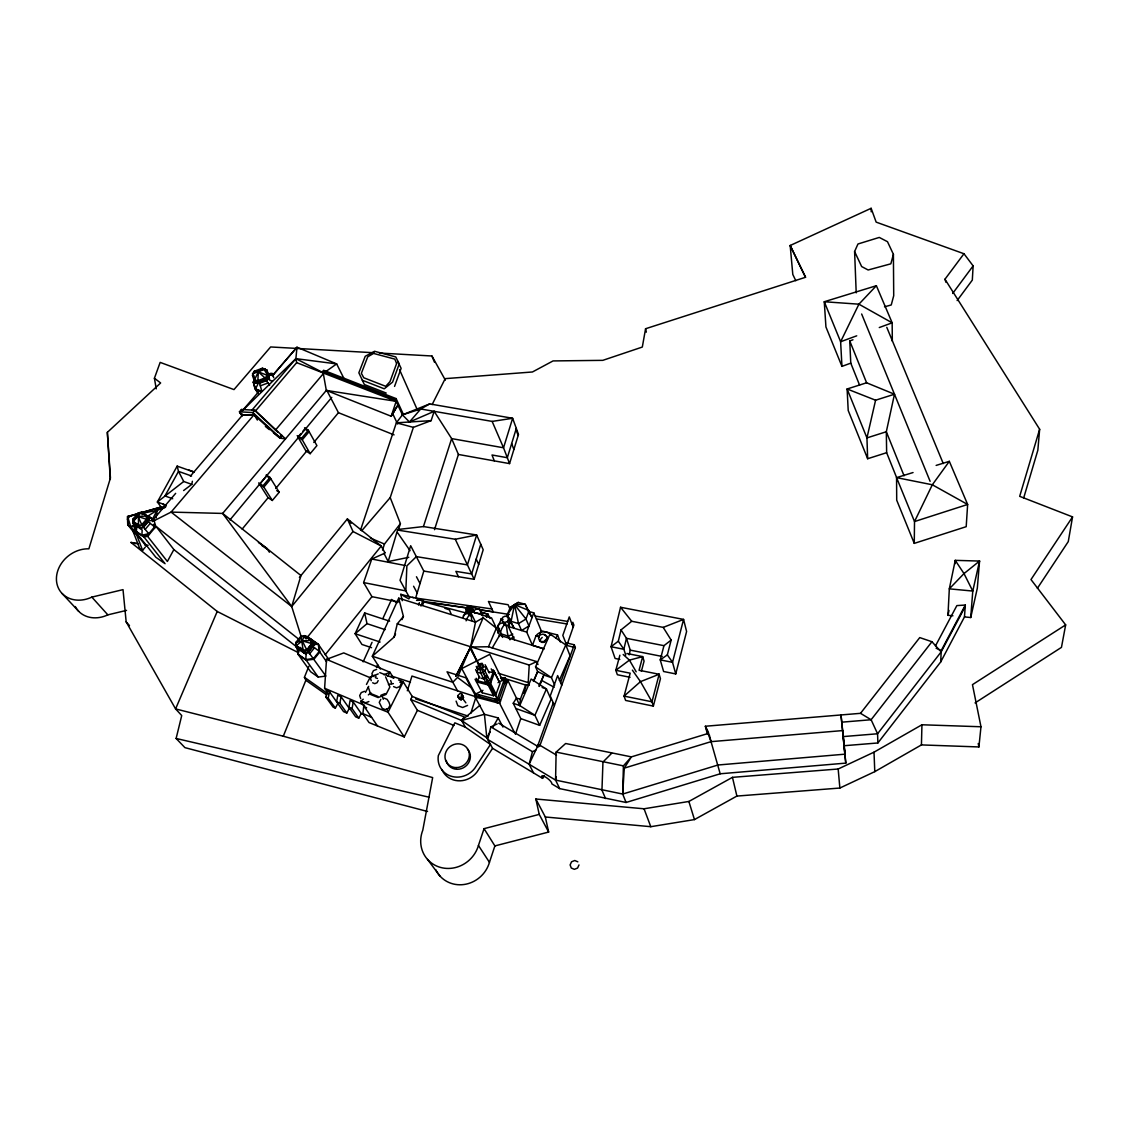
<?xml version="1.0" encoding="UTF-8"?>
<svg xmlns="http://www.w3.org/2000/svg" width="1129" height="1129" viewBox="0 0 1129 1129"><rect width="100%" height="100%" fill="white"/><g stroke="black" fill="none" stroke-linecap="round" stroke-linejoin="round"><path stroke-width="1.5" d="M408.783 557.303L388.164 561.565L397.549 530.08L398.551 529.416L423.446 526.566L476.65 534.977L483.198 549.752L474.152 579.29L423.798 571.076L410.674 545.716L400.033 580.306L409.686 597.933M936.139 465.416L949.32 461.338L967.638 504.465L966.198 526.678L914.264 543.374L914.518 521.556L896.567 477.623L913.051 472.543M957.138 300.582L972.323 280.091L973.127 265.894L963.968 253.743L944.959 279.23L1039.64 429.26L1037.847 450.203L1023.622 498.185M497.169 723.943L490.861 726.893L487.714 739.439L555.567 780.097L622.7 794.054L717.973 765.01L845.113 754.158L841.006 714.953L845.804 763.119L720.189 773.788L626.059 802.479L559.702 788.621L555.567 780.097L556.131 752.097L565.643 743.503L631.379 756.882L708.885 733.229M622.7 794.054L623.406 765.871L631.379 756.882L624.266 768.129L622.7 794.054L626.059 802.479M921.433 744.914L921.941 724.776L980.974 726.766L978.914 746.946L921.433 744.914L874.777 771.643L839.863 788.042L736.898 796.072L694.462 819.583L650.784 826.696L545.321 816.987L535.852 799.007L644.052 808.787L688.873 801.463L732.453 777.345L838.17 769.004L874.015 752.168L921.941 724.776M845.804 763.119L843.956 745.733L877.882 742.967L940.711 661.933L941.233 650.572L965.309 605.045L956.856 605.596L935.447 645.957M952.918 615.785L947.965 615.305L949.32 588.844L955.247 560.351L979.549 561.057L977.319 588.223L970.728 617.521L964.476 616.914L940.711 661.933M142.268 525.112L139.163 526.424L133.095 521.838L133.039 519.015L138.288 512.891L141.337 512.213L149.169 517.407L149.24 520.624L143.256 527.61L139.784 528.386L142.946 527.201L148.915 520.215L148.845 516.997L142.649 512.721L140.335 513.229M955.049 563.738L955.247 560.351L963.997 573.588L972.775 591.06L970.728 617.521M138.288 512.891L138.542 525.62L139.163 526.424L139.742 525.662M529.374 685.12L528.217 682.622L529.233 665.052L536.684 661.594L537.983 664.572M327.579 692.402L324.616 688.267L326.507 659.35L343.738 652.915L389.971 672.249L393.485 677.88M964.476 616.914L965.309 605.045M304.901 651.306L306.142 654.411L305.733 659.548L318.237 677.075L325.858 676.073L307.695 650.939L308.175 652.59L304.28 653.098L296.207 647.284L295.657 643.671L301.782 636.841M304.28 653.098L304.393 651.715M305.55 637.702C303.659 632.72 316.092 641.582 314.031 645.336L308.175 652.59L304.011 652.731M135.085 533.918L127.746 524.731L127.591 516.588L161.108 507.048L166.005 506.625M502.25 678.868L504.719 677.598L505.736 679.686L507.74 680.194L516.447 698.159L513.243 703.254L519.735 705.569L531.166 679.037L546.436 688.986L551.008 699.331L539.662 725.354L534.92 715.292L519.735 705.569L520.398 699.176L525.846 684.527M398.551 679.968L403.236 681.817L412.212 696.424L410.702 699.472L417.405 710.324L404.253 736.927L369.056 722.56L362.861 713.599L363.75 706.528L366.657 707.77M156.098 517.929L157.185 510.223L161.108 507.048L157.354 502.024L177.168 466.122L194.273 472.176M361.224 713.5L358.754 718.143L355.621 716.802L348.932 707.276L350.046 700.587L353.222 701.942L361.224 713.5L364.159 714.756M358.754 718.143L352.093 708.631L353.222 701.942M555.567 780.097L556.131 776.78M1039.64 429.26L1019.685 496.337L1072.55 516.899L1068.274 541.595L1037.368 588.322M805.541 277.282L790.187 245.501L805.541 277.282L645.576 328.737L642.316 347.055L602.787 360.349L553.055 360.927L532.451 371.977L445.207 378.638L432.111 404.605M183.618 490.536L191.803 484.369L192.367 481.264M339.871 703.24L341.071 696.706L337.783 695.295L336.583 701.843L339.871 703.24L346.815 713.02L349.284 708.391L341.071 696.706M1072.55 516.899L1030.989 579.558L1065.663 624.887L1061.458 647.383L975.047 702.915M536.684 661.594L488.476 646.748L470.595 647.016L455.904 676.13L470.595 647.016L475.492 622.178L470.045 611.029L491.538 617.902L499.667 635.246L544.178 648.921L532.479 645.351M947.965 615.305L948.981 610.394M142.706 514.372L142.649 512.721M337.853 703.494L335.369 708.109L333.111 707.135L325.9 697.157L327.241 690.863L329.541 691.851L343.569 711.623L346.815 713.02M335.369 708.109L328.186 698.131L329.541 691.851M886.646 452.701L867.651 458.727L848.204 410.49L847.117 388.983L866.606 382.787L894.478 394.219L886.321 431.744L886.646 452.701L896.934 478.371M467.632 612.299L469.932 607.077L469.382 605.948L467.138 606.965L466.178 609.138L467.632 612.299L469.862 613.019L472.105 612.003L473.065 609.843L471.612 606.668L469.382 605.948M894.478 394.219L875.582 400.216L866.945 437.897L867.651 458.727M629.149 654.862L630.264 650.135L626.454 638.308L621.035 629.883L631.718 621.275L663.217 627.385L683.567 619.412L686.601 631.492L675.735 673.928L663.612 671.501L660.253 659.886L663.951 645.675L671.162 640.072L663.217 627.385M619.821 659.392L615.093 658.447L611.057 646.734L618.325 641.201L621.035 629.883M380.402 669.017L372.33 656.259L394.12 637.066L397.281 623.815L403.42 616.462L398.706 598.172L475.492 622.178L483.184 617.718L496.379 628.218L488.476 646.748M675.735 673.928L672.531 662.328L683.567 619.412L620.555 607.261L611.057 646.734L623.857 649.274L625.748 655.032M427.538 811.483L184.93 747.638L176.124 738.465L181.727 715.546L175.588 708.913L126.166 621.867L123.019 589.634L91.844 597.114A28.564 23.864 -37.2 0 1 56.464 580.334A28.564 23.864 -37.2 0 1 88.881 548.821L110.444 477.962L107.354 432.351L160.628 382.971L154.419 378.243L160.163 362.395L233.985 389.59L270.635 346.956L374.066 352.756M136.863 526.354L136.327 531.674M619.877 655.215L615.813 670.301L630.18 673.194L624.083 696.113L625.593 700.432L653.352 706.105L660.451 678.698L659.138 674.267L639.07 670.259L642.669 656.626L626.934 653.493M667.338 654.891L672.531 662.328L660.253 659.886L667.338 654.891L671.162 640.072M641.385 671.303L644.066 661.114L642.669 656.626L629.432 660.126L615.813 670.301L617.365 674.733L630.053 677.287M533.537 772.913L529.12 764.248L532.479 751.702L535.88 749.966M893.406 254.321L890.852 263.819L868.145 269.986L861.653 266.557L854.597 251.541L857.969 243.991L879.279 237.429L887.493 241.705L893.406 254.321L893.716 295.713L891.247 304.971L884.501 306.806M487.855 676.821L484.948 671.106L482.027 668.241L483.353 665.658L478.696 663.923L477.341 668.721L479.867 669.412L482.45 668.086L483.353 665.658L482.139 663.316L478.696 663.923L480.827 673.223L483.762 678.938L486.486 677.527M523.8 693.277L526.156 685.19L528.894 684.315M301.499 637.659L291.705 606.513L300.963 575.536L222.653 513.427L171.1 512.1L152.443 521.57M415.895 597.17L423.798 571.076M480.756 544.249L471.654 573.927L455.89 571.373L458.487 576.736M516.306 428.427L507.316 457.711L492.004 454.987L494.333 460.886M403.293 414.188L396.096 398.593L323.6 370.27L322.922 371.399L395.432 399.751L402.418 414.851L409.46 422.006L434.171 411.337L451.642 438.602L458.416 454.465L509.56 463.61L518.493 434.439L512.637 418.28L429.669 403.914L402.418 414.851L396.35 422.825L360.532 530.136M407.329 690.779L411.958 676.059L476.029 696.819L470.793 713.33M434.496 529.684L458.416 454.465M423.446 526.566L451.642 438.602L503.534 447.776L509.56 463.61M382.533 550.035L384.467 544.051L400.414 523.644L390.211 497.593L413.383 427.355L431.137 420.637L434.171 411.337M398.551 529.416L400.414 523.644M435.738 869.697A29.566 27.731 -43.1 0 0 463.977 884.515A29.566 27.731 -43.1 0 0 489.45 862.344L494.883 845.917L484.045 828.658L539.239 814.404L548.652 832.059L494.883 845.917M344.401 379.415L336.654 363.905L296.998 347.224L295.883 358.655L296.673 362.649L396.166 401.331L391.198 416.262L326.323 390.408L322.922 371.399M137.823 543.585L130.964 542.442L217.22 611.466L175.588 708.913L283.294 736.221L432.661 777.585L422.782 830.224A30.342 28.338 -42 0 0 440.564 867.439A30.342 28.338 -42 0 0 478.442 845.466L484.045 828.658M515.417 734.302L520.779 718.594L513.243 703.254M299.481 649.754L297.971 654.128L310.616 671.727L318.237 677.075M398.565 601.969L371.935 596.662L363.623 582.578L371.751 559.024L384.072 553.506L384.707 552.363M514.626 732.763L499.681 703.395L507.74 680.194M572.093 624.351L572.812 622.262L573.885 625.099L566.814 645.478L575.367 647.58L539.69 746.184M544.404 775.623L542.583 778.347L492.583 748.315L486.825 737.83L484.426 714.304L475.14 696.974L475.845 694.956L461.775 668.58L489.774 654.354L502.546 680.364M504.719 677.598L505.99 680.251L503.619 681.479L497.79 697.793L500.486 701.081L497.324 702.774L495.264 699.119L478.597 694.631L476.085 695.45L477.186 697.496L479.684 696.678L496.308 701.165M498.835 699.839L505.369 681.521M480.785 690.186L482.196 692.769L493.627 695.746L496.068 694.236L500.048 683.257L493.825 670.979L498.905 681.224M537.362 746.777L553.266 702.845M560.605 682.622L574.294 644.8L565.714 642.711L566.814 645.478L562.821 635.387L569.256 616.9L573.165 627.174M394.543 386.414L401.12 368.35L397.733 361.294M420.948 606.033L423.065 600.205L416.686 598.525M488.42 671.797L493.091 672.545L490.367 680.025L485.202 682.763L477.496 680.759L479.515 676.497M475.069 679.291L476.494 681.888L488.081 684.894L490.55 683.37L494.587 672.249L493.048 669.695M551.178 635.415A9.187 8.439 -23.8 0 0 535.993 635.81L532.479 645.322L526.721 632.099L533.777 612.835L529.614 611.706M418.506 605.031L419.395 602.703M326.761 694.984L305.86 680.265L304.421 677.287L308.88 666.223M283.294 736.221L305.86 680.265M539.549 685.204L540.862 681.958M533.636 681.38L537.644 671.586L535.541 666.844L550.049 634.018L565.784 644.955L570.074 655.78L559.321 680.434M304.068 650.233L303.701 651.137L296.856 646.367L295.84 642.457L300.991 636.107L304.407 635.655L311.265 640.411L312.267 644.32L307.13 650.685L303.701 651.137L296.32 645.633L302.276 640.849L304.407 635.655L311.773 641.145L310.743 641.978M514.429 639.776L508.389 626.496L510.364 621.754L507.246 614.783L510.35 607.346L518.296 602.406L525.239 604.283L532.041 617.563L528.993 612.581M498.199 631.45L499.512 628.331M458.049 676.186L483.17 617.732M422.627 604.975L423.954 601.884L423.065 600.205L416.545 600.388M501.812 619.511L504.24 624.887L506.625 625.664L509.01 624.577L510.012 622.262L507.584 616.886L505.199 616.124L502.814 617.21L501.812 619.511L502.786 621.698L505.171 622.474L507.57 621.387L508.572 619.073M500.966 619.779L497.847 626.948L501.615 635.246M539.281 686.46L543.995 674.676L537.644 671.586L533.396 681.267M539.055 685.966L543.995 674.676M565.784 644.955L551.46 677.668L554.664 685.148M471.739 620.541A10.02 1.75 86.4 0 1 471.456 618L471.343 616.039L469.114 615.319L467.081 611.17L469.311 611.904L471.555 610.874L472.515 608.714L474.533 612.864L476.452 613.033A10.006 3.853 0.5 0 1 482.958 616.011L480.15 609.674L473.234 607.43A10.02 1.75 86.4 0 0 471.569 608.729M463.892 615.968L466.263 610.591A9.992 1.482 45.2 0 1 468.069 610.309M466.178 609.138L466.729 610.253L467.688 608.094L469.932 607.077L472.162 607.797L471.612 606.668M376.451 667.451L377.693 664.727M394.12 637.066L395.545 633.905M401.995 619.638L403.42 616.462M486.585 617.436L488.01 614.261L480.262 611.819M398.706 598.172L372.33 656.259L452.814 682.255L457.527 677.428L471.089 687.561M363.143 661.848L372.048 642.316M382.886 618.494L391.565 599.457L396.971 602.858M389.618 621.162L364.667 612.948L355.113 633.722L361.943 644.461L371.568 647.679M463.469 697.581L461.041 699.909L458.289 697.256L457.682 695.69L460.11 693.361L461.733 693.968L463.469 697.581L461.733 693.968M578.994 864.941L577.568 868.06L574.365 869.33L571.274 868.018L570.117 864.899L571.556 861.794L574.746 860.51L577.836 861.822M458.289 697.256L461.592 697.143L462.34 695.52M497.706 632.988L499.187 629.827M529.12 764.248L538.491 744.434L556.498 755.132M265.117 371.441L265.273 369.127L262.436 368.223L254.364 371.187L252.571 373.784L254.956 380.84L257.793 381.743L265.894 378.779L267.658 376.169L265.795 370.044M555.976 638.097L557.528 634.95L541.285 630.801L533.777 612.835M539.718 633.919L541.285 630.801L539.803 633.637M259.36 382.463L261.829 391.17L255.394 389.096L257.525 384.933M380.812 699.359L379.245 702.393L382.209 708.363L385.215 709.591L388.447 708.32L389.999 705.286L388.969 702.266L387.049 699.317L384.043 698.089M378.173 680.604L377.058 682.749L374.772 683.652L372.641 682.791M366.473 684.442L370.312 677.019L378.243 673.9M152.33 519.509L157.185 510.223L164.735 507.796M387.797 676.342L389.971 672.249L383.931 674.733M877.882 742.967L877.572 733.765L941.163 651.87L965.196 606.583M365.471 692.359L368.675 686.361M147.603 536.346L156.042 526.439L173.88 549.583L167.374 561.466L147.603 536.346L143.891 536.938L134.478 530.376L134.464 527.215L136.553 524.787M498.863 636.657L499.667 635.246L492.216 647.975M547.509 639.085L544.277 642.345L541.892 642.387L539.916 641.244L538.604 638.435L538.914 636.192A4.601 4.22 -23.7 0 1 547.17 638.266L543.924 641.526L541.539 641.568L539.577 640.425L542.202 637.405M490.325 731.705L486.825 737.83L461.563 720.457L410.702 699.472M492.95 727.118L498.199 717.931L484.426 714.304L461.563 720.457L465.402 727.203L490.466 744.463L474.73 768.313A20.999 19.461 -35.2 0 1 450.485 776.018A20.999 19.461 -35.2 0 1 438.32 755.626L454.846 722.842L465.402 727.203M395.432 399.751L396.096 398.593M395.263 409.291L391.198 416.262L397.916 405.113L392.61 413.482L397.591 424.038M492.583 748.315L476.932 772.053A20.901 19.376 -35.3 0 1 457.937 780.774A20.901 19.376 -35.3 0 1 441.891 769.526M254.589 382.279L257.835 383.31L267.051 379.937L269.337 377.425L267.319 380.388L258.089 383.775L254.858 382.731L252.487 375.28L254.505 372.316M254.9 379.767L253.291 382.124L255.394 389.096M949.32 461.338L932.328 484.778L914.518 521.556L967.638 504.465L932.328 484.778L896.567 477.623L896.708 500.175L914.264 543.374M952.664 293.455L973.127 265.894M254.914 380.007L253.291 382.124L255.902 389.971L260.728 391.523M941.163 651.87L931.933 641.724L871.122 719.737L841.839 722.165M707.347 733.878L705.385 726.243L860.51 713.33L919.74 637.589L931.933 641.724M325.208 654.735L371.935 596.662M307.921 652.209L313.777 644.969L313.213 641.357M309.487 653.959L314.497 647.764L319.324 651.306L326.648 661.919M306.044 638.887L381.235 546.041L347.379 518.917L299.397 577.441M309.021 647.227L312.267 644.32L311.265 640.411L302.276 640.849L295.84 642.457L296.362 643.191M242.072 416.093L239.447 411.803L241.437 409.474L254.886 410.208L285.51 438.842L280.133 438.193L253.926 414.879L171.1 512.1L291.705 606.513L352.996 531.505L347.379 518.917M242.156 529.092L267.912 497.96M275.744 488.49L307.088 450.584M313.806 442.469L338.446 412.692L326.507 389.787M229.921 519.961L331.785 397.337M302.868 431.222L304.816 428.893L309.12 431.645L302.262 439.816L297.971 437.036L305.903 450.937L310.165 453.689L316.91 445.616L308.33 430.234L304.576 427.82L305.366 429.232M272.329 500.472L263.001 485.766L258.71 482.916L268.081 497.649L272.329 500.472L279.202 492.258L269.986 477.44L266.232 474.956L267.079 476.325M486.147 616.505L488.01 614.261L481.462 612.426M298.945 435.879L300.907 433.55M310.165 453.689L301.471 438.419L308.33 430.234M263.001 485.766L269.986 477.44M282.194 435.949L280.133 438.193L279.498 437.135L281.502 434.764M277.72 432.04L275.476 430.078L324.587 372.189M251.767 410.349L295.883 358.655L336.654 363.905L323.755 373.007L295.883 358.655L242.255 410.829L241.437 409.474M275.476 430.078L255.408 411.069L296.673 362.649M142.607 550.317L136.101 533.509L133.067 531.392L139.615 548.228L142.607 550.317L145.274 547.184M143.947 525.31L148.915 520.215M136.214 525.267L135.593 524.491L135.72 530.898L142.508 535.979L149.423 534.454L145.147 529.388L150.256 523.404L155.365 527.483L155.28 524.293M153.205 519.65L175.658 493.359M190.392 476.128L242.777 414.78L253.926 414.879L242.777 414.78L240.265 413.143L242.777 414.78M127.351 519.255L130.188 515.967M134.859 523.531L133.264 523.673L133.194 520.441L137.188 515.798M242.255 410.829L259.289 391.029L254.801 388.164L253.432 381.771M273.006 375.096L296.998 347.224L272.357 375.774M361.703 530.771L390.211 497.593M409.46 422.006L420.736 408.994L429.669 403.914M146.544 517.717L147.419 516.786L146.784 515.981L138.077 516.517L133.039 519.015L133.73 522.642L135.24 522.544M892.319 341.184L892.164 322.823L876.372 285.708L858.915 304.181L840.625 341.734L841.952 366.375L850.772 363.143L849.756 340.944L852.974 339.773M611.735 753.226L602.957 762.047L601.955 790.117L605.553 798.57M254.858 382.731L255.874 381.715M416.418 556.583L406.877 565.841L405.833 590.919L363.623 582.578M262.436 368.223L258.329 371.864L254.434 379.937L257.271 380.84L265.371 377.876L267.15 375.265L265.273 369.127L252.571 373.784L254.956 380.84L256.17 380.36M385.116 629.657L367.01 623.66L355.113 633.722L380.134 642.048M377.693 726.272L360.687 701.335L363.242 699.19M368.35 694.899L370.905 692.74M480.065 705.216L461.563 720.457L464.273 716.943L412.212 696.424M191.803 484.369L183.731 481.504L157.354 502.024L166.288 505.256M509.024 620.089L510.52 619.045M1065.663 624.887L972.464 684.654L980.974 726.766M161.108 507.048L127.591 516.588L127.746 524.731L130.795 526.848L135.198 524.082M146.925 516.687L157.185 510.223L142.381 513.399M510.35 607.346L518.296 602.406M495.264 699.119L496.28 700.728L499.455 699.034M503.619 681.479L504.635 683.567L507.006 682.339L505.99 680.251M466.729 610.253L472.162 607.797M475.422 694.18L482.958 690.341M498.016 682.664L505.355 678.924M504.649 683.539L507.006 682.339M146.601 520.046L147.476 519.608L147.419 516.786L141.337 512.213L133.095 521.838L138.542 525.62L141.591 524.943L146.855 518.804L146.784 515.981M963.968 253.743L876.16 222.131L871.136 208.3L790.187 245.501L792.798 274.446L795.804 280.698M512.792 634.145L508.318 636.177L500.895 633.75A10.683 4.064 -48.8 0 1 503.026 626.539L504.24 624.887L503.266 622.7L501.502 623.137A10.669 4.064 0.1 0 0 497.847 626.948L499.568 630.631M509.631 639.028L514.09 637.01M147.885 517.957L148.845 516.997M467.575 705.413L462.636 707.502L457.88 705.71L456.088 701.109M364.469 691.315L361.252 692.585L359.685 695.605L360.687 698.625M380.854 695.295L385.271 693.545M368.887 701.532L365.669 702.802L362.691 701.575M376.677 669.37L373.459 670.626L371.907 673.632L372.923 676.61M482.027 668.241L478.696 663.923M265.188 378.652L257.793 381.743L258.329 371.864L254.364 371.187L254.886 372.09L262.958 369.141L267.192 370.439L263.96 369.409M258.583 382.59L267.051 379.937M261.011 381.856L265.95 380.036L269.591 385.37M260.291 385.822L268.18 382.929M856.728 335.821L840.625 341.734L824.269 301.739L876.372 285.708M879.279 327.551L892.164 322.823L858.915 304.181L824.269 301.739L825.934 326.958L841.952 366.375M266.656 376.507L267.658 376.169L267.15 375.265L258.329 371.864L265.894 378.779M402.418 414.851L420.736 408.994L492.145 421.413L512.637 418.28L503.534 447.776L492.145 421.413M624.266 768.129L711.044 741.654L842.897 730.562M267.771 374.278L271.073 373.29L274.291 373.882M146.064 516.673L148.435 516.038L154.602 520.3L150.199 520.652M75.29 606.555A27.999 23.526 -37.6 0 0 107.848 614.853L126.533 610.38M145.669 516.645L148.435 516.038L149.042 516.828M137.456 514.471L127.591 516.588L130.795 526.848L146.177 546.14M397.549 530.08L455.283 539.253L476.65 534.977L467.42 564.881L474.152 579.29M388.432 684.499L393.372 683.609M399.948 682.41L403.236 681.817L388.023 712.23L404.253 736.927M130.795 526.848L136.002 526.114M314.003 644.673L318.195 644.109L329.343 660.352M431.137 420.637L396.35 422.825L413.383 427.355M379.316 353.038L431.913 355.988L445.362 380.12M239.447 411.803L252.868 412.579L279.498 437.135M254.11 375.872L252.487 375.28M267.968 377.284L269.337 377.425L266.938 369.973M415.571 598.045L491.905 608.94M422.98 601.729L426.409 602.223M429.839 602.717L469.241 608.362M479.515 609.829L509.419 614.458M421.964 601.122L468.888 608.15M479.317 609.702L493.218 611.791L488.448 601.489L508.106 604.721L510.082 609.18M396.166 401.331L326.323 390.408L222.653 513.427L291.705 606.513M416.319 556.625L467.42 564.881L455.283 539.253M535.273 616.081L567.689 621.43M536.458 618.932L567.083 623.984M144.695 544.728L148.125 545.293M482.662 666.533L486.401 667.211L489.28 672.955M467.138 606.965L469.466 609.18L473.065 609.843M623.406 765.871L556.131 752.097M371.751 559.024L405.198 565.516M663.951 645.675L626.454 638.308L623.857 649.274L618.325 641.201M630.264 650.135L662.215 656.457M538.815 636.375L535.993 635.81L539.267 637.01M176.124 738.465L428.978 797.187M130.964 542.442L136.03 543.67M500.641 678.388L504.042 679.249M412.466 597.297L417.25 598.525M520.398 699.176L516.447 698.159L519.735 705.569M475.14 696.974L499.681 703.395M402.249 600.713L400.767 594.32L413.51 597.678M423.954 601.884L466.39 613.089M481.095 678.19L483.762 678.938M272.47 381.15L269.902 380.402L268.081 374.419L272.893 374.941L273.387 375.816M508.389 626.496L526.721 632.099M397.281 623.815L529.233 665.052M501.431 677.456L526.156 685.19M498.087 673.18L528.217 682.622M266.458 372.895L272.893 374.941L273.74 377.721M266.952 373.77L271.779 375.308M391.142 675.918L410.448 682.198M415.627 698.907L468.112 716.096M544.192 675.128L551.46 677.668L535.541 666.844M542.146 687.476L546.436 688.986L534.92 715.292L515.812 708.476M188.599 469.96L194.259 471.964M191.577 476.015L178.509 471.372L177.168 466.122M520.779 718.594L539.662 725.354M172.695 498.736L164.961 495.956L178.509 471.372L183.731 481.504M444.826 608.263L449.455 609.928L451.205 614.331M461.253 695.422L462.862 696.028M362.296 380.247L384.255 388.813L392.582 382.124L399.186 364.018L395.799 356.947L374.56 351.288L365.231 356.298L358.853 372.81L364.371 384.537L386.245 393.075M379.781 672.616L393.852 678.134M875.582 400.216L847.117 388.983L866.945 437.897L886.321 431.744L904.061 475.789M338.446 412.692L394.063 434.877M360.687 701.335L388.023 712.23L386.838 708.998M376.056 676.327L373.925 675.452L371.624 676.356L370.51 678.515L371.243 680.646M375.322 677.626L377.453 678.487M393.584 686.615L396.589 687.829L399.793 686.559L401.345 683.553L400.315 680.561M371.046 693.658L377.905 696.452M417.405 710.324L453.943 725.453M326.507 659.35L370.143 677.71M370.383 538.081L384.467 544.051M324.616 688.267L364.596 705.3M325.9 697.157L328.186 698.131M348.932 707.276L352.093 708.631M362.861 713.599L371.596 717.338M936.11 648.201L941.233 650.572M217.22 611.466L298.239 652.59M352.996 531.505L381.235 546.041L385.088 553.055M541.525 680.35L554.17 687.251M400.767 594.32L408.924 598.963M498.736 723.209L538.646 746.918M490.861 726.893L532.479 751.702M559.702 788.621L551.883 783.921C551.996 780.068 538.208 771.474 542.583 778.347M860.51 713.33L871.122 719.737L877.572 733.765L843.236 736.588L843.716 742.684M297.167 435.639L301.471 438.419M276.718 490.621L279.202 492.258M258.428 542.513L266.642 548.087L269.408 552.208M262.027 545.66L267.502 549.371M148.224 516.207L153.981 520.229M310.927 639.451L318.688 644.828L319.817 652.026L314.003 659.237L306.227 660.253L298.479 654.834L297.379 647.651M305.663 636.319L313.467 641.724M136.369 523.334L138.613 524.886M133.264 523.673L142.169 530.037L141.887 535.202L148.816 533.678L154.758 526.707L154.645 521.894M299.834 647.27L302.657 649.246M306.142 654.411L296.207 647.284M163.761 562.792L155.873 557.274L134.478 530.376M304.421 677.287L328.13 693.968M147.504 521.316L150.256 523.404M314.497 647.764L311.872 645.76L313.777 644.969M153.473 524.392L299.439 639.734M173.88 549.583L295.981 646.367M265.386 426.452L269.408 429.655M273.43 432.859L280.133 438.193M623.18 654.495L629.432 660.126L636.192 671.811M509.504 625.071L507.57 621.387M468.662 607.543L472.105 612.003L471.555 610.874M62.095 593.515L78.635 611.269M91.844 597.114L107.848 614.853M126.166 621.867L129.482 625.607M486.867 676.073L491.186 681.634L486.02 684.357L483.918 677.64M465.868 702.845L461.592 697.143M620.555 607.261L631.718 621.275M143.891 536.938L165.074 563.71M133.194 520.441L133.589 524.082M142.946 527.201L142.946 526.481M137.343 515.572L138.373 516.899M163.31 504.183L165.229 506.766M427.524 859.423L439.858 875.921M295.657 643.671L296.292 646.451M632.381 670.146L640.482 681.634L651.983 701.786L653.352 706.105M301.655 639.974L302.501 641.187M301.514 636.855L300.991 636.107L303.179 650.403L306.608 649.951L311.759 643.586L302.276 640.849L307.13 650.685L306.905 649.852M397.507 532.62L410.067 550.684M312.888 642.288L310.419 638.732L318.195 644.109L319.324 651.306L313.509 658.532L305.733 659.548L297.971 654.128L296.871 646.931M478.442 845.466L489.45 862.344M385.61 676.878L389.872 686.996L386.047 694.434L378.13 697.567L370.764 694.547L368.28 687.18M143.242 526.312L145.147 529.388M257.356 420.044L252.868 412.579L254.886 410.208L255.408 411.069M510.364 621.754L514.189 628.26L507.246 614.783L514.542 604.608L525.239 604.283L528.231 611.325M254.801 388.164L258.047 393.725M257.722 370.806L258.569 372.274M349.553 520.652L351.077 523.348M484.849 676.596L489.76 685.317M494.671 694.039L497.945 699.839L471.132 649.881L479.472 666.237M457.682 695.69L459.432 699.303M457.57 690.835L447.042 671.811L465.882 677.809L476.029 696.819M459.912 697.863L461.041 699.909M413.581 586.233L417.18 592.937M478.597 694.631L479.684 696.678M416.46 576.75L420.03 583.51M474.744 692.91L477.186 697.496M476.198 678.289L478.329 682.353L477.496 680.759M476.494 681.888L482.196 692.769M498.199 717.931L502.955 727.062M485.103 664.713L486.401 667.211L484.948 671.106L480.827 673.223L476.791 672.108L475.591 669.61M479.754 677.823L476.791 672.108L478.47 668.678L477.341 668.721L476.212 666.378M491.186 668.848L493.895 674.154L493.091 672.545M488.081 684.894L493.627 695.746M496.28 700.728L497.324 702.774M477.609 661.806L479.754 666.011M482.549 671.6L485.541 677.471M384.072 553.506L388.164 561.565M490.55 683.37L496.068 694.236M708.193 731.832L705.385 726.243L711.044 741.654L720.189 773.788M469.311 611.904L471.343 616.039M481.829 613.188L480.15 609.674A10.034 3.951 -48.6 0 0 475.041 609.858L473.63 610.831L474.533 612.864M488.01 614.261L489.986 618.438M500.895 633.75L502.603 637.405M509.998 639.833L508.318 636.177A10.683 1.693 86.4 0 1 506.752 627.752L505.171 622.474M476.226 559.053L478.696 564.472M399.553 369.691L417.335 409.855M470.595 647.016L476.875 661.128M554.424 705.456L550.232 695.958L557.641 675.579L561.72 685.289M886.787 327.354L943.265 463.567M431.913 355.988L434.482 362.226M861.653 314.003L930.113 481.321M849.756 340.944L866.606 382.787M850.772 363.143L859.564 385.088M557.528 634.95L560.351 641.978M574.294 644.8L575.367 647.58M644.052 808.787L650.784 826.696M511.663 443.556L513.878 449.511M382.11 696.028L383.296 699.26M515.981 429.486L518.169 435.498M390.676 680.604L391.692 683.609M944.959 279.23L945.989 282.321M688.873 801.463L694.462 819.583M709.322 734.908L711.044 741.654M732.453 777.345L736.898 796.072M645.576 328.737L646.324 332.138M545.321 816.987L548.652 832.059M535.852 799.007L539.239 814.404M364.667 612.948L367.01 623.66M978.222 743.517L978.914 746.946M154.419 378.243L156.225 388.856M469.466 609.18L469.862 613.019M304.929 636.403L305.084 638.054M838.17 769.004L839.863 788.042M110.303 479.43L107.354 432.351M141.972 513.032L142.042 514.612M854.597 251.541L856.205 292.863M874.015 752.168L874.777 771.643M871.136 208.3L871.221 211.8M544.404 635.105A4.601 4.22 -23.7 0 1 547.156 637.335M467.406 749.035A12.475 11.558 -35.2 0 1 463.483 767.72A12.475 11.558 -35.2 0 1 446.237 760.438M463.299 617.309A10.006 3.853 0.5 0 1 466.587 613.682L468.225 613.287L469.114 615.319L467.985 616.871A10.034 3.951 -48.6 0 0 466.094 620.837M507.09 616.434A10.683 1.693 86.4 0 1 507.471 615.7M500.74 618.946A10.669 1.665 45.1 0 1 503.068 619.525M514.542 604.608L511.084 621.331L518.507 623.603L525.987 619.002L529.078 610.563L514.542 604.608L518.507 623.603L521.556 630.518L528.965 625.96L525.987 619.002L514.542 604.608M979.549 561.057L972.775 591.06L949.32 588.844L963.997 573.588L979.549 561.057M659.138 674.267L651.983 701.786L624.083 696.113L640.482 681.634L659.138 674.267M396.618 363.524L389.999 381.616L385.723 386.316L363.764 377.763L361.365 373.318L367.729 356.806L373.572 353.433L394.811 359.107L396.618 363.524M266.543 475.972L259.571 484.256L263.861 487.107L270.833 478.809L266.543 475.972M147.476 519.608L142.226 525.747L138.077 516.517L147.476 519.608M494.446 694.166L489.309 684.132L494.46 694.222M456.285 767.593A12.504 11.572 -35.1 0 0 468.14 749.755A12.504 11.572 -35.1 0 0 447.07 749.769A12.504 11.572 -35.1 0 0 456.285 767.593"/></g></svg>
